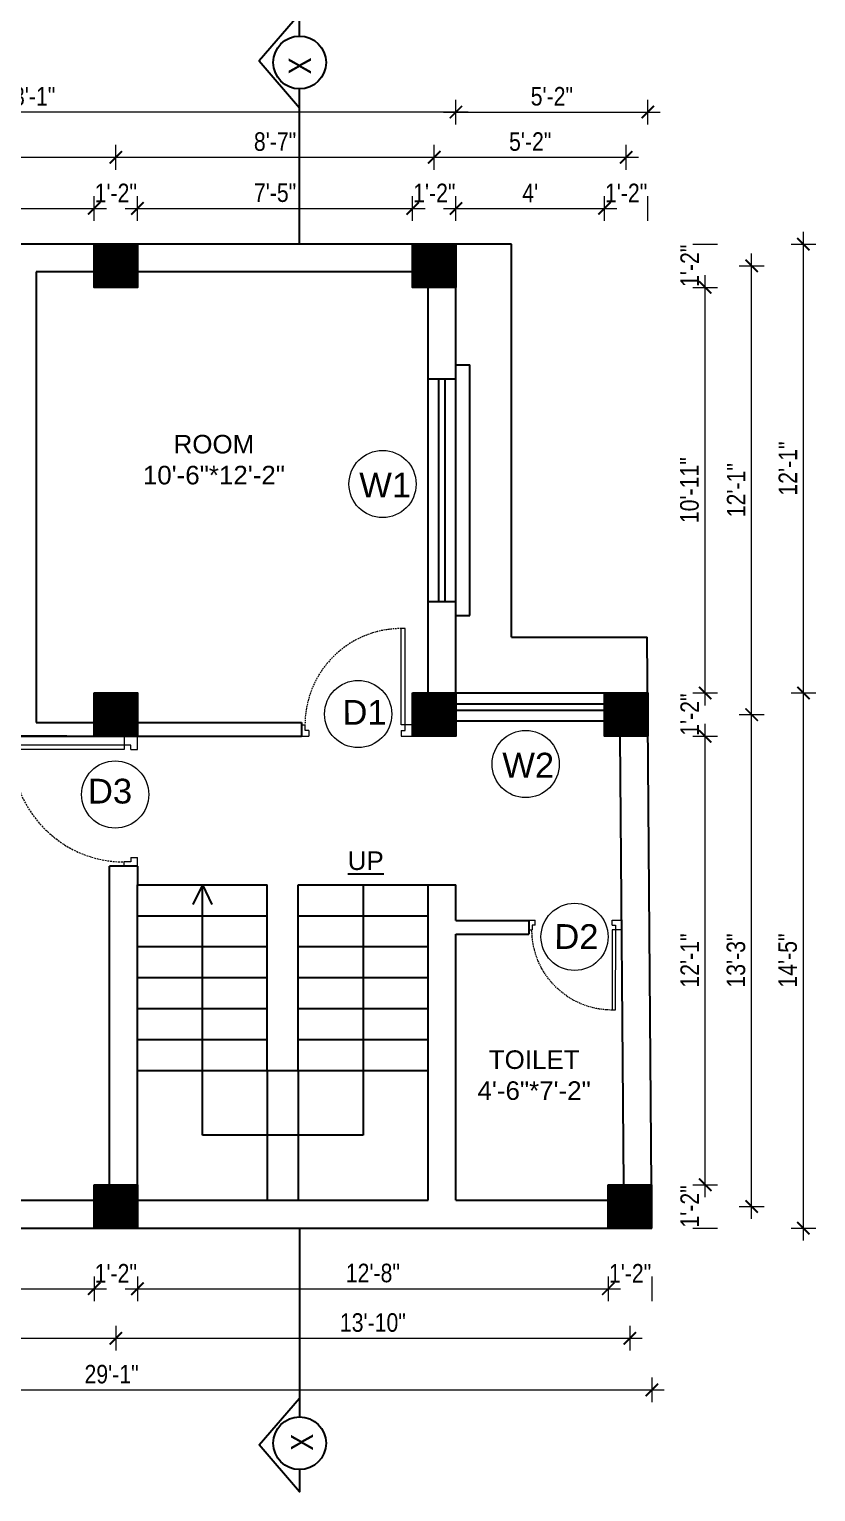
# Model space of a CAD drawing. Header units: inches. Extents: x -4962553 to -4957717, y -3263817 to -3261572.
# Drawn here: x -4960794.4 to -4960540, y -3262284.5 to -3261811.6 of the extents above; entities that cross this region are included whole.
import ezdxf

# ---------------------------------------------------------------- set-up
doc = ezdxf.new("R2010")
doc.units = ezdxf.units.IN
doc.header["$LTSCALE"] = 2
doc.header["$MEASUREMENT"] = 0
doc.header["$PDMODE"] = 34
doc.linetypes.add('HIDDEN', pattern=[0.375, 0.25, -0.125])
doc.layers.get('0').update_dxf_attribs({"linetype": 'CONTINUOUS'})
doc.layers.get('DEFPOINTS').update_dxf_attribs({"color": 141, "linetype": 'CONTINUOUS'})
doc.layers.add('A-Hatch', color=7, linetype='CONTINUOUS')
for name, color, linetype, lineweight in [('Annotate-Lite.w', 177, 'CONTINUOUS', 9), ('DIM 1-100', 4, 'CONTINUOUS', 13), ('Door-Window.w', 4, 'CONTINUOUS', 15), ('TEXT', 181, 'CONTINUOUS', 25)]:
    doc.layers.add(name, color=color, linetype=linetype, lineweight=lineweight)
doc.styles.add('ARAIL', font='ARIALN.TTF')
doc.styles.add('arial.', font='arial.ttf')
doc.styles.add('gaurav', font='arial.ttf')
doc.styles.get("Standard").update_dxf_attribs({"font": 'ARIALN.TTF'})
doc.dimstyles.new('1 by 96', dxfattribs={"dimtxt": 6, "dimasz": 4, "dimexe": 4, "dimexo": 4, "dimgap": 2, "dimtad": 1, "dimdec": 0, "dimzin": 0, "dimdsep": 46, "dimlunit": 4, "dimtxsty": 'Standard', "dimblk": 'ARCHTICK', "dimcen": 0, "dimdle": 4, "dimadec": 0, "dimazin": 0, "dimtfac": 1, "dimtdec": 0, "dimtix": 1, "dimtofl": 0, "dimtmove": 1, "dimatfit": 3, "dimldrblk": 'ARCHTICK', "dimfxl": 4, "dimfxlon": 1, "dimtolj": 1, "dimtzin": 0, "dimlwd": -1, "dimlwe": -1, "dimarcsym": 0})

# ---------------------------------------------------------------- blocks, each defined once
blk = doc.blocks.new('3-0')
at = {"ltscale": 3}
for p, q in [((11063.05, 10097.68), (11065.97, 10099.9)), ((11065.25, 10097.81), (11066.71, 10098.92)), ((11065.97, 10099.9), (11066.71, 10098.92)), ((11063.05, 10097.68), (11064.53, 10095.73)), ((11065.99, 10096.84), (11064.53, 10095.73)), ((11065.99, 10096.84), (11065.25, 10097.81)), ((11085.5, 10074.13), (11110.32, 10092.96)), ((11086.24, 10073.15), (11111.05, 10091.97)), ((11111.05, 10091.97), (11110.32, 10092.96)), ((11086.24, 10073.15), (11085.5, 10074.13)), ((11084.04, 10073.02), (11082.57, 10071.91)), ((11082.57, 10071.91), (11084.79, 10068.98)), ((11084.04, 10073.02), (11084.78, 10072.04)), ((11084.78, 10072.04), (11086.24, 10073.15)), ((11084.79, 10068.98), (11087.72, 10071.2)), ((11087.72, 10071.2), (11086.24, 10073.15))]:
    blk.add_line(p, q, dxfattribs=at)
at = {"layer": 'Door-Window.w', "color": 9, "linetype": 'HIDDEN', "lineweight": 18}
blk.add_arc((11085.5, 10074.13), 31.16, 37.1906, 127.1465, dxfattribs=at)
blk = doc.blocks.new('_ArchTick')
at = {"color": 0, "linetype": 'ByBlock', "const_width": 0.15}
blk.add_lwpolyline([(-0.5, -0.5), (0.5, 0.5)], dxfattribs=at)
blk = doc.blocks.new('*D1373')
at = {"layer": 'DEFPOINTS', "color": 0, "ltscale": 0.5, "transparency": 16777216}
for p in [(-4960773.4, -3261869.55), (-4960919.04, -3261881.09), (-4960773.4, -3261881.09)]:
    blk.add_point(p, dxfattribs=at)
at = {"layer": 'DIM 1-100', "color": 0, "ltscale": 0.5, "transparency": 16777216}
for p, q in [((-4960919.04, -3261873.55), (-4960919.04, -3261865.55)), ((-4960773.4, -3261873.55), (-4960773.4, -3261865.55)), ((-4960923.04, -3261869.55), (-4960769.4, -3261869.55))]:
    blk.add_line(p, q, dxfattribs=at)
at = {"layer": 'DIM 1-100', "color": 0, "ltscale": 0.5, "transparency": 16777216, "xscale": 4, "yscale": 4, "zscale": 4, "rotation": 180}
blk.add_blockref('_ArchTick', (-4960919.04, -3261869.55), dxfattribs=at)
at = {"layer": 'DIM 1-100', "color": 0, "ltscale": 0.5, "transparency": 16777216, "xscale": 4, "yscale": 4, "zscale": 4}
blk.add_blockref('_ArchTick', (-4960773.4, -3261869.55), dxfattribs=at)
at = {"layer": 'DIM 1-100', "color": 0, "ltscale": 0.5, "transparency": 16777216, "insert": (-4960846.22, -3261864.54), "char_height": 6, "attachment_point": 5}
blk.add_mtext('\\A1;12\'-2"', dxfattribs=at)
blk = doc.blocks.new('*D1374')
at = {"layer": 'DEFPOINTS', "color": 0, "ltscale": 0.5, "transparency": 16777216}
for p in [(-4960759.4, -3261869.55), (-4960773.4, -3261881.09), (-4960759.4, -3261881.09)]:
    blk.add_point(p, dxfattribs=at)
at = {"layer": 'DIM 1-100', "color": 0, "ltscale": 0.5, "transparency": 16777216}
for p, q in [((-4960773.4, -3261873.55), (-4960773.4, -3261865.55)), ((-4960759.4, -3261873.55), (-4960759.4, -3261865.55))]:
    blk.add_line(p, q, dxfattribs=at)
at = {"layer": 'DIM 1-100', "color": 0, "ltscale": 0.5, "transparency": 16777216, "insert": (-4960766.4, -3261864.54), "char_height": 6, "attachment_point": 5}
blk.add_mtext('\\A1;1\'-2"', dxfattribs=at)
blk = doc.blocks.new('*D1375')
at = {"layer": 'DEFPOINTS', "color": 0, "ltscale": 0.5, "transparency": 16777216}
for p in [(-4960670.4, -3261869.55), (-4960759.4, -3261881.09), (-4960670.4, -3261881.09)]:
    blk.add_point(p, dxfattribs=at)
at = {"layer": 'DIM 1-100', "color": 0, "ltscale": 0.5, "transparency": 16777216}
for p, q in [((-4960759.4, -3261873.55), (-4960759.4, -3261865.55)), ((-4960670.4, -3261873.55), (-4960670.4, -3261865.55)), ((-4960763.4, -3261869.55), (-4960666.4, -3261869.55))]:
    blk.add_line(p, q, dxfattribs=at)
at = {"layer": 'DIM 1-100', "color": 0, "ltscale": 0.5, "transparency": 16777216, "xscale": 4, "yscale": 4, "zscale": 4, "rotation": 180}
blk.add_blockref('_ArchTick', (-4960759.4, -3261869.55), dxfattribs=at)
at = {"layer": 'DIM 1-100', "color": 0, "ltscale": 0.5, "transparency": 16777216, "xscale": 4, "yscale": 4, "zscale": 4}
blk.add_blockref('_ArchTick', (-4960670.4, -3261869.55), dxfattribs=at)
at = {"layer": 'DIM 1-100', "color": 0, "ltscale": 0.5, "transparency": 16777216, "insert": (-4960714.9, -3261864.5), "char_height": 6, "attachment_point": 5}
blk.add_mtext('\\A1;7\'-5"', dxfattribs=at)
blk = doc.blocks.new('*D1376')
at = {"layer": 'DEFPOINTS', "color": 0, "ltscale": 0.5, "transparency": 16777216}
for p in [(-4960656.4, -3261869.55), (-4960670.4, -3261881.09), (-4960656.4, -3261881.09)]:
    blk.add_point(p, dxfattribs=at)
at = {"layer": 'DIM 1-100', "color": 0, "ltscale": 0.5, "transparency": 16777216}
for p, q in [((-4960670.4, -3261873.55), (-4960670.4, -3261865.55)), ((-4960656.4, -3261873.55), (-4960656.4, -3261865.55))]:
    blk.add_line(p, q, dxfattribs=at)
at = {"layer": 'DIM 1-100', "color": 0, "ltscale": 0.5, "transparency": 16777216, "insert": (-4960663.4, -3261864.54), "char_height": 6, "attachment_point": 5}
blk.add_mtext('\\A1;1\'-2"', dxfattribs=at)
blk = doc.blocks.new('*D1377')
at = {"layer": 'DEFPOINTS', "color": 0, "ltscale": 0.5, "transparency": 16777216}
for p in [(-4960608.37, -3261869.55), (-4960656.4, -3261881.09), (-4960608.37, -3262026.22)]:
    blk.add_point(p, dxfattribs=at)
at = {"layer": 'DIM 1-100', "color": 0, "ltscale": 0.5, "transparency": 16777216}
for p, q in [((-4960656.4, -3261873.55), (-4960656.4, -3261865.55)), ((-4960608.37, -3261873.55), (-4960608.37, -3261865.55)), ((-4960660.4, -3261869.55), (-4960604.37, -3261869.55))]:
    blk.add_line(p, q, dxfattribs=at)
at = {"layer": 'DIM 1-100', "color": 0, "ltscale": 0.5, "transparency": 16777216, "xscale": 4, "yscale": 4, "zscale": 4, "rotation": 180}
blk.add_blockref('_ArchTick', (-4960656.4, -3261869.55), dxfattribs=at)
at = {"layer": 'DIM 1-100', "color": 0, "ltscale": 0.5, "transparency": 16777216, "xscale": 4, "yscale": 4, "zscale": 4}
blk.add_blockref('_ArchTick', (-4960608.37, -3261869.55), dxfattribs=at)
at = {"layer": 'DIM 1-100', "color": 0, "ltscale": 0.5, "transparency": 16777216, "insert": (-4960632.38, -3261864.55), "char_height": 6, "attachment_point": 5}
blk.add_mtext("\\A1;4'", dxfattribs=at)
blk = doc.blocks.new('*D1378')
at = {"layer": 'DEFPOINTS', "color": 0, "ltscale": 0.5, "transparency": 16777216}
for p in [(-4960594.37, -3261869.55), (-4960608.37, -3262026.22), (-4960594.37, -3262026.22)]:
    blk.add_point(p, dxfattribs=at)
at = {"layer": 'DIM 1-100', "color": 0, "ltscale": 0.5, "transparency": 16777216}
for p, q in [((-4960608.37, -3261873.55), (-4960608.37, -3261865.55)), ((-4960594.37, -3261873.55), (-4960594.37, -3261865.55))]:
    blk.add_line(p, q, dxfattribs=at)
at = {"layer": 'DIM 1-100', "color": 0, "ltscale": 0.5, "transparency": 16777216, "insert": (-4960601.37, -3261864.54), "char_height": 6, "attachment_point": 5}
blk.add_mtext('\\A1;1\'-2"', dxfattribs=at)
blk = doc.blocks.new('*D1379')
at = {"layer": 'DEFPOINTS', "color": 0, "ltscale": 0.5, "transparency": 16777216}
for p in [(-4960766.4, -3261853.03), (-4960926.04, -3261888.09), (-4960766.4, -3261888.09)]:
    blk.add_point(p, dxfattribs=at)
at = {"layer": 'DIM 1-100', "color": 0, "ltscale": 0.5, "transparency": 16777216}
for p, q in [((-4960926.04, -3261857.03), (-4960926.04, -3261849.03)), ((-4960766.4, -3261857.03), (-4960766.4, -3261849.03)), ((-4960930.04, -3261853.03), (-4960762.4, -3261853.03))]:
    blk.add_line(p, q, dxfattribs=at)
at = {"layer": 'DIM 1-100', "color": 0, "ltscale": 0.5, "transparency": 16777216, "xscale": 4, "yscale": 4, "zscale": 4, "rotation": 180}
blk.add_blockref('_ArchTick', (-4960926.04, -3261853.03), dxfattribs=at)
at = {"layer": 'DIM 1-100', "color": 0, "ltscale": 0.5, "transparency": 16777216, "xscale": 4, "yscale": 4, "zscale": 4}
blk.add_blockref('_ArchTick', (-4960766.4, -3261853.03), dxfattribs=at)
at = {"layer": 'DIM 1-100', "color": 0, "ltscale": 0.5, "transparency": 16777216, "insert": (-4960846.22, -3261847.97), "char_height": 6, "attachment_point": 5}
blk.add_mtext('\\A1;13\'-4"', dxfattribs=at)
blk = doc.blocks.new('*D1380')
at = {"layer": 'DEFPOINTS', "color": 0, "ltscale": 0.5, "transparency": 16777216}
for p in [(-4960663.4, -3261853.03), (-4960766.4, -3261888.09), (-4960663.4, -3261888.09)]:
    blk.add_point(p, dxfattribs=at)
at = {"layer": 'DIM 1-100', "color": 0, "ltscale": 0.5, "transparency": 16777216}
for p, q in [((-4960766.4, -3261857.03), (-4960766.4, -3261849.03)), ((-4960663.4, -3261857.03), (-4960663.4, -3261849.03)), ((-4960770.4, -3261853.03), (-4960659.4, -3261853.03))]:
    blk.add_line(p, q, dxfattribs=at)
at = {"layer": 'DIM 1-100', "color": 0, "ltscale": 0.5, "transparency": 16777216, "xscale": 4, "yscale": 4, "zscale": 4, "rotation": 180}
blk.add_blockref('_ArchTick', (-4960766.4, -3261853.03), dxfattribs=at)
at = {"layer": 'DIM 1-100', "color": 0, "ltscale": 0.5, "transparency": 16777216, "xscale": 4, "yscale": 4, "zscale": 4}
blk.add_blockref('_ArchTick', (-4960663.4, -3261853.03), dxfattribs=at)
at = {"layer": 'DIM 1-100', "color": 0, "ltscale": 0.5, "transparency": 16777216, "insert": (-4960714.9, -3261847.97), "char_height": 6, "attachment_point": 5}
blk.add_mtext('\\A1;8\'-7"', dxfattribs=at)
blk = doc.blocks.new('*D1381')
at = {"layer": 'DEFPOINTS', "color": 0, "ltscale": 0.5, "transparency": 16777216}
for p in [(-4960601.37, -3261853.03), (-4960663.4, -3261888.09), (-4960601.37, -3262033.22)]:
    blk.add_point(p, dxfattribs=at)
at = {"layer": 'DIM 1-100', "color": 0, "ltscale": 0.5, "transparency": 16777216}
for p, q in [((-4960663.4, -3261857.03), (-4960663.4, -3261849.03)), ((-4960601.37, -3261857.03), (-4960601.37, -3261849.03)), ((-4960667.4, -3261853.03), (-4960597.37, -3261853.03))]:
    blk.add_line(p, q, dxfattribs=at)
at = {"layer": 'DIM 1-100', "color": 0, "ltscale": 0.5, "transparency": 16777216, "xscale": 4, "yscale": 4, "zscale": 4, "rotation": 180}
blk.add_blockref('_ArchTick', (-4960663.4, -3261853.03), dxfattribs=at)
at = {"layer": 'DIM 1-100', "color": 0, "ltscale": 0.5, "transparency": 16777216, "xscale": 4, "yscale": 4, "zscale": 4}
blk.add_blockref('_ArchTick', (-4960601.37, -3261853.03), dxfattribs=at)
at = {"layer": 'DIM 1-100', "color": 0, "ltscale": 0.5, "transparency": 16777216, "insert": (-4960632.38, -3261847.97), "char_height": 6, "attachment_point": 5}
blk.add_mtext('\\A1;5\'-2"', dxfattribs=at)
blk = doc.blocks.new('*D1382')
at = {"layer": 'DEFPOINTS', "color": 0, "ltscale": 0.5, "transparency": 16777216}
for p in [(-4960933.04, -3261838.39), (-4960933.04, -3261881.09), (-4960656.4, -3261881.09)]:
    blk.add_point(p, dxfattribs=at)
at = {"layer": 'DIM 1-100', "color": 0, "ltscale": 0.5, "transparency": 16777216}
for p, q in [((-4960652.4, -3261838.39), (-4960937.04, -3261838.39)), ((-4960933.04, -3261842.39), (-4960933.04, -3261834.39)), ((-4960656.4, -3261842.39), (-4960656.4, -3261834.39))]:
    blk.add_line(p, q, dxfattribs=at)
at = {"layer": 'DIM 1-100', "color": 0, "ltscale": 0.5, "transparency": 16777216, "xscale": 4, "yscale": 4, "zscale": 4, "rotation": 180}
blk.add_blockref('_ArchTick', (-4960933.04, -3261838.39), dxfattribs=at)
at = {"layer": 'DIM 1-100', "color": 0, "ltscale": 0.5, "transparency": 16777216, "xscale": 4, "yscale": 4, "zscale": 4}
blk.add_blockref('_ArchTick', (-4960656.4, -3261838.39), dxfattribs=at)
at = {"layer": 'DIM 1-100', "color": 0, "ltscale": 0.5, "transparency": 16777216, "insert": (-4960794.72, -3261833.33), "char_height": 6, "attachment_point": 5}
blk.add_mtext('\\A1;23\'-1"', dxfattribs=at)
blk = doc.blocks.new('*D1383')
at = {"layer": 'DEFPOINTS', "color": 0, "ltscale": 0.5, "transparency": 16777216}
for p in [(-4960594.37, -3261838.39), (-4960656.4, -3261881.09), (-4960594.37, -3262026.22)]:
    blk.add_point(p, dxfattribs=at)
at = {"layer": 'DIM 1-100', "color": 0, "ltscale": 0.5, "transparency": 16777216}
for p, q in [((-4960660.4, -3261838.39), (-4960590.37, -3261838.39)), ((-4960656.4, -3261842.39), (-4960656.4, -3261834.39)), ((-4960594.37, -3261842.39), (-4960594.37, -3261834.39))]:
    blk.add_line(p, q, dxfattribs=at)
at = {"layer": 'DIM 1-100', "color": 0, "ltscale": 0.5, "transparency": 16777216, "xscale": 4, "yscale": 4, "zscale": 4, "rotation": 180}
blk.add_blockref('_ArchTick', (-4960656.4, -3261838.39), dxfattribs=at)
at = {"layer": 'DIM 1-100', "color": 0, "ltscale": 0.5, "transparency": 16777216, "xscale": 4, "yscale": 4, "zscale": 4}
blk.add_blockref('_ArchTick', (-4960594.37, -3261838.39), dxfattribs=at)
at = {"layer": 'DIM 1-100', "color": 0, "ltscale": 0.5, "transparency": 16777216, "insert": (-4960625.38, -3261833.33), "char_height": 6, "attachment_point": 5}
blk.add_mtext('\\A1;5\'-2"', dxfattribs=at)
blk = doc.blocks.new('*D1393')
at = {"layer": 'DEFPOINTS', "color": 0, "ltscale": 0.5, "transparency": 16777216}
for p in [(-4960928.08, -3262199.22), (-4960773.4, -3262199.22), (-4960773.4, -3262218.84)]:
    blk.add_point(p, dxfattribs=at)
at = {"layer": 'DIM 1-100', "color": 0, "ltscale": 0.5, "transparency": 16777216}
for p, q in [((-4960928.08, -3262214.84), (-4960928.08, -3262222.84)), ((-4960773.4, -3262214.84), (-4960773.4, -3262222.84)), ((-4960932.08, -3262218.84), (-4960769.4, -3262218.84))]:
    blk.add_line(p, q, dxfattribs=at)
at = {"layer": 'DIM 1-100', "color": 0, "ltscale": 0.5, "transparency": 16777216, "xscale": 4, "yscale": 4, "zscale": 4, "rotation": 180}
blk.add_blockref('_ArchTick', (-4960928.08, -3262218.84), dxfattribs=at)
at = {"layer": 'DIM 1-100', "color": 0, "ltscale": 0.5, "transparency": 16777216, "xscale": 4, "yscale": 4, "zscale": 4}
blk.add_blockref('_ArchTick', (-4960773.4, -3262218.84), dxfattribs=at)
at = {"layer": 'DIM 1-100', "color": 0, "ltscale": 0.5, "transparency": 16777216, "insert": (-4960850.74, -3262213.83), "char_height": 6, "attachment_point": 5}
blk.add_mtext('\\A1;12\'-11"', dxfattribs=at)
blk = doc.blocks.new('*D1394')
at = {"layer": 'DEFPOINTS', "color": 0, "ltscale": 0.5, "transparency": 16777216}
for p in [(-4960773.4, -3262199.22), (-4960759.4, -3262199.22), (-4960759.4, -3262218.84)]:
    blk.add_point(p, dxfattribs=at)
at = {"layer": 'DIM 1-100', "color": 0, "ltscale": 0.5, "transparency": 16777216}
for p, q in [((-4960773.4, -3262214.84), (-4960773.4, -3262222.84)), ((-4960759.4, -3262214.84), (-4960759.4, -3262222.84))]:
    blk.add_line(p, q, dxfattribs=at)
at = {"layer": 'DIM 1-100', "color": 0, "ltscale": 0.5, "transparency": 16777216, "insert": (-4960766.4, -3262213.83), "char_height": 6, "attachment_point": 5}
blk.add_mtext('\\A1;1\'-2"', dxfattribs=at)
blk = doc.blocks.new('*D1395')
at = {"layer": 'DEFPOINTS', "color": 0, "ltscale": 0.5, "transparency": 16777216}
for p in [(-4960759.4, -3262199.22), (-4960607.15, -3262199.22), (-4960607.15, -3262218.84)]:
    blk.add_point(p, dxfattribs=at)
at = {"layer": 'DIM 1-100', "color": 0, "ltscale": 0.5, "transparency": 16777216}
for p, q in [((-4960759.4, -3262214.84), (-4960759.4, -3262222.84)), ((-4960607.15, -3262214.84), (-4960607.15, -3262222.84)), ((-4960763.4, -3262218.84), (-4960603.15, -3262218.84))]:
    blk.add_line(p, q, dxfattribs=at)
at = {"layer": 'DIM 1-100', "color": 0, "ltscale": 0.5, "transparency": 16777216, "xscale": 4, "yscale": 4, "zscale": 4, "rotation": 180}
blk.add_blockref('_ArchTick', (-4960759.4, -3262218.84), dxfattribs=at)
at = {"layer": 'DIM 1-100', "color": 0, "ltscale": 0.5, "transparency": 16777216, "xscale": 4, "yscale": 4, "zscale": 4}
blk.add_blockref('_ArchTick', (-4960607.15, -3262218.84), dxfattribs=at)
at = {"layer": 'DIM 1-100', "color": 0, "ltscale": 0.5, "transparency": 16777216, "insert": (-4960683.27, -3262213.78), "char_height": 6, "attachment_point": 5}
blk.add_mtext('\\A1;12\'-8"', dxfattribs=at)
blk = doc.blocks.new('*D1396')
at = {"layer": 'DEFPOINTS', "color": 0, "ltscale": 0.5, "transparency": 16777216}
for p in [(-4960607.15, -3262199.22), (-4960593.04, -3262199.22), (-4960593.04, -3262218.84)]:
    blk.add_point(p, dxfattribs=at)
at = {"layer": 'DIM 1-100', "color": 0, "ltscale": 0.5, "transparency": 16777216}
for p, q in [((-4960607.15, -3262214.84), (-4960607.15, -3262222.84)), ((-4960593.04, -3262214.84), (-4960593.04, -3262222.84))]:
    blk.add_line(p, q, dxfattribs=at)
at = {"layer": 'DIM 1-100', "color": 0, "ltscale": 0.5, "transparency": 16777216, "insert": (-4960600.09, -3262213.83), "char_height": 6, "attachment_point": 5}
blk.add_mtext('\\A1;1\'-2"', dxfattribs=at)
blk = doc.blocks.new('*D1397')
at = {"layer": 'DEFPOINTS', "color": 0, "ltscale": 0.5, "transparency": 16777216}
for p in [(-4960935.08, -3262192.22), (-4960766.4, -3262192.22), (-4960766.4, -3262234.85)]:
    blk.add_point(p, dxfattribs=at)
at = {"layer": 'DIM 1-100', "color": 0, "ltscale": 0.5, "transparency": 16777216}
for p, q in [((-4960935.08, -3262230.85), (-4960935.08, -3262238.85)), ((-4960766.4, -3262230.85), (-4960766.4, -3262238.85)), ((-4960939.08, -3262234.85), (-4960762.4, -3262234.85))]:
    blk.add_line(p, q, dxfattribs=at)
at = {"layer": 'DIM 1-100', "color": 0, "ltscale": 0.5, "transparency": 16777216, "xscale": 4, "yscale": 4, "zscale": 4, "rotation": 180}
blk.add_blockref('_ArchTick', (-4960935.08, -3262234.85), dxfattribs=at)
at = {"layer": 'DIM 1-100', "color": 0, "ltscale": 0.5, "transparency": 16777216, "xscale": 4, "yscale": 4, "zscale": 4}
blk.add_blockref('_ArchTick', (-4960766.4, -3262234.85), dxfattribs=at)
at = {"layer": 'DIM 1-100', "color": 0, "ltscale": 0.5, "transparency": 16777216, "insert": (-4960850.74, -3262229.84), "char_height": 6, "attachment_point": 5}
blk.add_mtext('\\A1;14\'-1"', dxfattribs=at)
blk = doc.blocks.new('*D1398')
at = {"layer": 'DEFPOINTS', "color": 0, "ltscale": 0.5, "transparency": 16777216}
for p in [(-4960766.4, -3262192.22), (-4960600.15, -3262192.22), (-4960600.15, -3262234.85)]:
    blk.add_point(p, dxfattribs=at)
at = {"layer": 'DIM 1-100', "color": 0, "ltscale": 0.5, "transparency": 16777216}
for p, q in [((-4960766.4, -3262230.85), (-4960766.4, -3262238.85)), ((-4960600.15, -3262230.85), (-4960600.15, -3262238.85)), ((-4960770.4, -3262234.85), (-4960596.15, -3262234.85))]:
    blk.add_line(p, q, dxfattribs=at)
at = {"layer": 'DIM 1-100', "color": 0, "ltscale": 0.5, "transparency": 16777216, "xscale": 4, "yscale": 4, "zscale": 4, "rotation": 180}
blk.add_blockref('_ArchTick', (-4960766.4, -3262234.85), dxfattribs=at)
at = {"layer": 'DIM 1-100', "color": 0, "ltscale": 0.5, "transparency": 16777216, "xscale": 4, "yscale": 4, "zscale": 4}
blk.add_blockref('_ArchTick', (-4960600.15, -3262234.85), dxfattribs=at)
at = {"layer": 'DIM 1-100', "color": 0, "ltscale": 0.5, "transparency": 16777216, "insert": (-4960683.27, -3262229.79), "char_height": 6, "attachment_point": 5}
blk.add_mtext('\\A1;13\'-10"', dxfattribs=at)
blk = doc.blocks.new('*D1399')
at = {"layer": 'DEFPOINTS', "color": 0, "ltscale": 0.5, "transparency": 16777216}
for p in [(-4960942.49, -3262199.22), (-4960593.04, -3262199.22), (-4960593.04, -3262251.54)]:
    blk.add_point(p, dxfattribs=at)
at = {"layer": 'DIM 1-100', "color": 0, "ltscale": 0.5, "transparency": 16777216}
for p, q in [((-4960942.49, -3262247.54), (-4960942.49, -3262255.54)), ((-4960593.04, -3262247.54), (-4960593.04, -3262255.54)), ((-4960946.49, -3262251.54), (-4960589.04, -3262251.54))]:
    blk.add_line(p, q, dxfattribs=at)
at = {"layer": 'DIM 1-100', "color": 0, "ltscale": 0.5, "transparency": 16777216, "xscale": 4, "yscale": 4, "zscale": 4, "rotation": 180}
blk.add_blockref('_ArchTick', (-4960942.49, -3262251.54), dxfattribs=at)
at = {"layer": 'DIM 1-100', "color": 0, "ltscale": 0.5, "transparency": 16777216, "xscale": 4, "yscale": 4, "zscale": 4}
blk.add_blockref('_ArchTick', (-4960593.04, -3262251.54), dxfattribs=at)
at = {"layer": 'DIM 1-100', "color": 0, "ltscale": 0.5, "transparency": 16777216, "insert": (-4960767.77, -3262246.48), "char_height": 6, "attachment_point": 5}
blk.add_mtext('\\A1;29\'-1"', dxfattribs=at)
blk = doc.blocks.new('*D1400')
at = {"layer": 'DEFPOINTS', "color": 0, "ltscale": 0.5, "transparency": 16777216}
for p in [(-4960593.15, -3262185.22), (-4960593.04, -3262199.22), (-4960575.8, -3262199.22)]:
    blk.add_point(p, dxfattribs=at)
at = {"layer": 'DIM 1-100', "color": 0, "ltscale": 0.5, "transparency": 16777216}
for p, q in [((-4960579.8, -3262185.22), (-4960571.8, -3262185.22)), ((-4960579.8, -3262199.22), (-4960571.8, -3262199.22))]:
    blk.add_line(p, q, dxfattribs=at)
at = {"layer": 'DIM 1-100', "color": 0, "ltscale": 0.5, "transparency": 16777216, "insert": (-4960580.81, -3262192.22), "char_height": 6, "attachment_point": 5, "rotation": 90}
blk.add_mtext('\\A1;1\'-2"', dxfattribs=at)
blk = doc.blocks.new('*D1401')
at = {"layer": 'DEFPOINTS', "color": 0, "ltscale": 0.5, "transparency": 16777216}
for p in [(-4960594.37, -3262040.22), (-4960575.8, -3262040.22), (-4960593.15, -3262185.22)]:
    blk.add_point(p, dxfattribs=at)
at = {"layer": 'DIM 1-100', "color": 0, "ltscale": 0.5, "transparency": 16777216}
for p, q in [((-4960575.8, -3262189.22), (-4960575.8, -3262036.22)), ((-4960579.8, -3262040.22), (-4960571.8, -3262040.22)), ((-4960579.8, -3262185.22), (-4960571.8, -3262185.22))]:
    blk.add_line(p, q, dxfattribs=at)
at = {"layer": 'DIM 1-100', "color": 0, "ltscale": 0.5, "transparency": 16777216, "xscale": 4, "yscale": 4, "zscale": 4}
for p, rotation in [((-4960575.8, -3262040.22), 90), ((-4960575.8, -3262185.22), 270)]:
    blk.add_blockref('_ArchTick', p, dxfattribs=dict(at, rotation=rotation))
at = {"layer": 'DIM 1-100', "color": 0, "ltscale": 0.5, "transparency": 16777216, "insert": (-4960580.81, -3262112.72), "char_height": 6, "attachment_point": 5, "rotation": 90}
blk.add_mtext('\\A1;12\'-1"', dxfattribs=at)
blk = doc.blocks.new('*D1402')
at = {"layer": 'DEFPOINTS', "color": 0, "ltscale": 0.5, "transparency": 16777216}
for p in [(-4960594.37, -3262026.22), (-4960575.8, -3262026.22), (-4960594.37, -3262040.22)]:
    blk.add_point(p, dxfattribs=at)
at = {"layer": 'DIM 1-100', "color": 0, "ltscale": 0.5, "transparency": 16777216}
for p, q in [((-4960579.8, -3262026.22), (-4960571.8, -3262026.22)), ((-4960579.8, -3262040.22), (-4960571.8, -3262040.22))]:
    blk.add_line(p, q, dxfattribs=at)
at = {"layer": 'DIM 1-100', "color": 0, "ltscale": 0.5, "transparency": 16777216, "insert": (-4960580.81, -3262033.22), "char_height": 6, "attachment_point": 5, "rotation": 90}
blk.add_mtext('\\A1;1\'-2"', dxfattribs=at)
blk = doc.blocks.new('*D1403')
at = {"layer": 'DEFPOINTS', "color": 0, "ltscale": 0.5, "transparency": 16777216}
for p in [(-4960656.4, -3261895.09), (-4960575.8, -3261895.09), (-4960594.37, -3262026.22)]:
    blk.add_point(p, dxfattribs=at)
at = {"layer": 'DIM 1-100', "color": 0, "ltscale": 0.5, "transparency": 16777216}
for p, q in [((-4960579.8, -3261895.09), (-4960571.8, -3261895.09)), ((-4960575.8, -3262030.22), (-4960575.8, -3261891.09)), ((-4960579.8, -3262026.22), (-4960571.8, -3262026.22))]:
    blk.add_line(p, q, dxfattribs=at)
at = {"layer": 'DIM 1-100', "color": 0, "ltscale": 0.5, "transparency": 16777216, "xscale": 4, "yscale": 4, "zscale": 4}
for p, rotation in [((-4960575.8, -3261895.09), 90), ((-4960575.8, -3262026.22), 270)]:
    blk.add_blockref('_ArchTick', p, dxfattribs=dict(at, rotation=rotation))
at = {"layer": 'DIM 1-100', "color": 0, "ltscale": 0.5, "transparency": 16777216, "insert": (-4960580.86, -3261960.65), "char_height": 6, "attachment_point": 5, "rotation": 90}
blk.add_mtext('\\A1;10\'-11"', dxfattribs=at)
blk = doc.blocks.new('*D1404')
at = {"layer": 'DEFPOINTS', "color": 0, "ltscale": 0.5, "transparency": 16777216}
for p in [(-4960656.4, -3261881.09), (-4960575.8, -3261881.09), (-4960656.4, -3261895.09)]:
    blk.add_point(p, dxfattribs=at)
at = {"layer": 'DIM 1-100', "color": 0, "ltscale": 0.5, "transparency": 16777216}
for p, q in [((-4960579.8, -3261881.09), (-4960571.8, -3261881.09)), ((-4960579.8, -3261895.09), (-4960571.8, -3261895.09))]:
    blk.add_line(p, q, dxfattribs=at)
at = {"layer": 'DIM 1-100', "color": 0, "ltscale": 0.5, "transparency": 16777216, "insert": (-4960580.81, -3261888.09), "char_height": 6, "attachment_point": 5, "rotation": 90}
blk.add_mtext('\\A1;1\'-2"', dxfattribs=at)
blk = doc.blocks.new('*D1405')
at = {"layer": 'DEFPOINTS', "color": 0, "ltscale": 0.5, "transparency": 16777216}
for p in [(-4960601.37, -3262033.22), (-4960560.77, -3262033.22), (-4960600.15, -3262192.22)]:
    blk.add_point(p, dxfattribs=at)
at = {"layer": 'DIM 1-100', "color": 0, "ltscale": 0.5, "transparency": 16777216}
for p, q in [((-4960560.77, -3262196.22), (-4960560.77, -3262029.22)), ((-4960564.77, -3262033.22), (-4960556.77, -3262033.22)), ((-4960564.77, -3262192.22), (-4960556.77, -3262192.22))]:
    blk.add_line(p, q, dxfattribs=at)
at = {"layer": 'DIM 1-100', "color": 0, "ltscale": 0.5, "transparency": 16777216, "xscale": 4, "yscale": 4, "zscale": 4}
for p, rotation in [((-4960560.77, -3262033.22), 90), ((-4960560.77, -3262192.22), 270)]:
    blk.add_blockref('_ArchTick', p, dxfattribs=dict(at, rotation=rotation))
at = {"layer": 'DIM 1-100', "color": 0, "ltscale": 0.5, "transparency": 16777216, "insert": (-4960565.83, -3262112.72), "char_height": 6, "attachment_point": 5, "rotation": 90}
blk.add_mtext('\\A1;13\'-3"', dxfattribs=at)
blk = doc.blocks.new('*D1452')
at = {"layer": 'DEFPOINTS', "color": 0, "ltscale": 0.5, "transparency": 16777216}
for p in [(-4960663.4, -3261888.09), (-4960560.77, -3261888.09), (-4960601.37, -3262033.22)]:
    blk.add_point(p, dxfattribs=at)
at = {"layer": 'DIM 1-100', "color": 0, "ltscale": 0.5, "transparency": 16777216}
for p, q in [((-4960560.77, -3262037.22), (-4960560.77, -3261884.09)), ((-4960564.77, -3261888.09), (-4960556.77, -3261888.09)), ((-4960564.77, -3262033.22), (-4960556.77, -3262033.22))]:
    blk.add_line(p, q, dxfattribs=at)
at = {"layer": 'DIM 1-100', "color": 0, "ltscale": 0.5, "transparency": 16777216, "xscale": 4, "yscale": 4, "zscale": 4}
for p, rotation in [((-4960560.77, -3261888.09), 90), ((-4960560.77, -3262033.22), 270)]:
    blk.add_blockref('_ArchTick', p, dxfattribs=dict(at, rotation=rotation))
at = {"layer": 'DIM 1-100', "color": 0, "ltscale": 0.5, "transparency": 16777216, "insert": (-4960565.78, -3261960.65), "char_height": 6, "attachment_point": 5, "rotation": 90}
blk.add_mtext('\\A1;12\'-1"', dxfattribs=at)
blk = doc.blocks.new('*D1453')
at = {"layer": 'DEFPOINTS', "color": 0, "ltscale": 0.5, "transparency": 16777216}
for p in [(-4960594.37, -3262026.22), (-4960544.04, -3262026.22), (-4960593.04, -3262199.22)]:
    blk.add_point(p, dxfattribs=at)
at = {"layer": 'DIM 1-100', "color": 0, "ltscale": 0.5, "transparency": 16777216}
for p, q in [((-4960544.04, -3262203.22), (-4960544.04, -3262022.22)), ((-4960548.04, -3262026.22), (-4960540.04, -3262026.22)), ((-4960548.04, -3262199.22), (-4960540.04, -3262199.22))]:
    blk.add_line(p, q, dxfattribs=at)
at = {"layer": 'DIM 1-100', "color": 0, "ltscale": 0.5, "transparency": 16777216, "xscale": 4, "yscale": 4, "zscale": 4}
for p, rotation in [((-4960544.04, -3262026.22), 90), ((-4960544.04, -3262199.22), 270)]:
    blk.add_blockref('_ArchTick', p, dxfattribs=dict(at, rotation=rotation))
at = {"layer": 'DIM 1-100', "color": 0, "ltscale": 0.5, "transparency": 16777216, "insert": (-4960549.1, -3262112.72), "char_height": 6, "attachment_point": 5, "rotation": 90}
blk.add_mtext('\\A1;14\'-5"', dxfattribs=at)
blk = doc.blocks.new('*D1454')
at = {"layer": 'DEFPOINTS', "color": 0, "ltscale": 0.5, "transparency": 16777216}
for p in [(-4960656.4, -3261881.09), (-4960544.04, -3261881.09), (-4960594.37, -3262026.22)]:
    blk.add_point(p, dxfattribs=at)
at = {"layer": 'DIM 1-100', "color": 0, "ltscale": 0.5, "transparency": 16777216}
for p, q in [((-4960548.04, -3261881.09), (-4960540.04, -3261881.09)), ((-4960544.04, -3262030.22), (-4960544.04, -3261877.09)), ((-4960548.04, -3262026.22), (-4960540.04, -3262026.22))]:
    blk.add_line(p, q, dxfattribs=at)
at = {"layer": 'DIM 1-100', "color": 0, "ltscale": 0.5, "transparency": 16777216, "xscale": 4, "yscale": 4, "zscale": 4}
for p, rotation in [((-4960544.04, -3261881.09), 90), ((-4960544.04, -3262026.22), 270)]:
    blk.add_blockref('_ArchTick', p, dxfattribs=dict(at, rotation=rotation))
at = {"layer": 'DIM 1-100', "color": 0, "ltscale": 0.5, "transparency": 16777216, "insert": (-4960549.05, -3261953.65), "char_height": 6, "attachment_point": 5, "rotation": 90}
blk.add_mtext('\\A1;12\'-1"', dxfattribs=at)

msp = doc.modelspace()

# ---------------------------------------------------------------- hatches: boundary and pattern name
at = {"layer": 'A-Hatch', "ltscale": 0.5}
h = msp.add_hatch(dxfattribs=at)
h.set_pattern_fill('ANSI31', color=256)
h.set_pattern_definition([(45, (14335.48194, 2790.2404), (-0.0883883476483, 0.0883883476483), [])])
h.paths.add_polyline_path([(-4960759.4, -3261881.09), (-4960773.4, -3261881.09), (-4960773.4, -3261895.09), (-4960759.4, -3261895.09)])
h = msp.add_hatch(dxfattribs=at)
h.set_pattern_fill('ANSI31', color=256)
h.set_pattern_definition([(45, (14438.48194, 2790.2404), (-0.0883883476483, 0.0883883476483), [])])
h.paths.add_polyline_path([(-4960656.4, -3261881.09), (-4960670.4, -3261881.09), (-4960670.4, -3261895.09), (-4960656.4, -3261895.09)])
h = msp.add_hatch(dxfattribs=at)
h.set_pattern_fill('ANSI31', color=256)
h.set_pattern_definition([(45, (14335.48194, 2645.11344), (-0.0883883476483, 0.0883883476483), [])])
h.paths.add_polyline_path([(-4960759.4, -3262026.22), (-4960773.4, -3262026.22), (-4960773.4, -3262040.22), (-4960759.4, -3262040.22)])
h = msp.add_hatch(dxfattribs=at)
h.set_pattern_fill('ANSI31', color=256)
h.set_pattern_definition([(45, (14438.48194, 2645.11344), (-0.0883883476483, 0.0883883476483), [])])
h.paths.add_polyline_path([(-4960656.4, -3262026.22), (-4960670.4, -3262026.22), (-4960670.4, -3262040.22), (-4960656.4, -3262040.22)])
h = msp.add_hatch(dxfattribs=at)
h.set_pattern_fill('ANSI31', color=256)
h.set_pattern_definition([(45, (14500.50779, 2645.11344), (-0.0883883476483, 0.0883883476483), [])])
h.paths.add_polyline_path([(-4960594.37, -3262026.22), (-4960608.37, -3262026.22), (-4960608.37, -3262040.22), (-4960594.37, -3262040.22)])
h = msp.add_hatch(dxfattribs=at)
h.set_pattern_fill('ANSI31', color=256)
h.set_pattern_definition([(45, (14335.48194, 2486.11344), (-0.0883883476483, 0.0883883476483), [])])
h.paths.add_polyline_path([(-4960759.4, -3262185.22), (-4960773.4, -3262185.22), (-4960773.4, -3262199.22), (-4960759.4, -3262199.22)])
h = msp.add_hatch(dxfattribs=at)
h.set_pattern_fill('ANSI31', color=256)
h.set_pattern_definition([(45, (14501.73171, 2486.11344), (-0.0883883476483, 0.0883883476483), [])])
h.paths.add_polyline_path([(-4960593.15, -3262185.22), (-4960607.15, -3262185.22), (-4960607.15, -3262199.22), (-4960593.15, -3262199.22)])

# ---------------------------------------------------------------- linework, layer by layer
at = {"ltscale": 0.5}
for p, q in [((-4960638.4, -3261881.09), (-4960933.04, -3261881.09)), ((-4960656.4, -3262035.72), (-4960656.4, -3261881.09)), ((-4960638.4, -3262008.22), (-4960638.4, -3261881.09)), ((-4960773.4, -3261890.09), (-4960792.14, -3261890.09)), ((-4960792.14, -3261890.09), (-4960792.14, -3262035.72)), ((-4960670.4, -3261890.09), (-4960759.4, -3261890.09)), ((-4960665.4, -3262026.22), (-4960665.4, -3261895.09)), ((-4960656.4, -3261920.15), (-4960651.9, -3261920.15)), ((-4960651.9, -3262001.15), (-4960651.9, -3261920.15)), ((-4960665.4, -3261924.65), (-4960656.4, -3261924.65)), ((-4960661.9, -3261996.65), (-4960661.9, -3261924.65)), ((-4960659.9, -3261996.65), (-4960659.9, -3261924.65)), ((-4960665.4, -3261996.65), (-4960656.4, -3261996.65)), ((-4960656.4, -3262001.15), (-4960651.9, -3262001.15)), ((-4960638.4, -3262008.22), (-4960594.51, -3262008.22)), ((-4960593.04, -3262199.22), (-4960594.51, -3262008.22)), ((-4960656.4, -3262026.22), (-4960608.26, -3262026.22)), ((-4960656.4, -3262029.72), (-4960608.37, -3262029.72)), ((-4960656.4, -3262031.72), (-4960608.37, -3262031.72)), ((-4960792.14, -3262035.72), (-4960773.4, -3262035.72)), ((-4960759.4, -3262035.72), (-4960706.4, -3262035.72)), ((-4960706.4, -3262035.72), (-4960706.4, -3262040.22)), ((-4960656.4, -3262035.22), (-4960608.37, -3262035.22)), ((-4960782.23, -3262040.22), (-4960887.35, -3262040.22)), ((-4960801.14, -3262040.22), (-4960706.4, -3262040.22)), ((-4960602.15, -3262185.22), (-4960603.26, -3262040.22)), ((-4960768.4, -3262185.22), (-4960768.4, -3262082.22)), ((-4960759.4, -3262082.22), (-4960768.4, -3262082.22)), ((-4960759.4, -3262082.22), (-4960759.4, -3262088.22)), ((-4960759.4, -3262185.22), (-4960759.4, -3262088.22)), ((-4960759.4, -3262088.22), (-4960717.4, -3262088.22)), ((-4960738.4, -3262088.22), (-4960741.48, -3262094.57)), ((-4960738.4, -3262169.22), (-4960738.4, -3262088.22)), ((-4960738.4, -3262088.22), (-4960735.31, -3262094.57)), ((-4960717.4, -3262148.22), (-4960717.4, -3262088.22)), ((-4960707.4, -3262088.22), (-4960665.4, -3262088.22)), ((-4960707.4, -3262148.22), (-4960707.4, -3262088.22)), ((-4960686.4, -3262088.22), (-4960686.4, -3262169.22)), ((-4960665.4, -3262190.22), (-4960665.4, -3262088.22)), ((-4960665.4, -3262088.22), (-4960656.4, -3262088.22)), ((-4960656.4, -3262099.72), (-4960656.4, -3262088.22)), ((-4960759.4, -3262098.22), (-4960717.4, -3262098.22)), ((-4960707.4, -3262098.22), (-4960665.4, -3262098.22)), ((-4960656.4, -3262099.72), (-4960632.8, -3262099.72)), ((-4960632.8, -3262099.72), (-4960632.8, -3262104.22)), ((-4960759.4, -3262108.22), (-4960717.4, -3262108.22)), ((-4960707.4, -3262108.22), (-4960665.4, -3262108.22)), ((-4960656.4, -3262190.22), (-4960656.4, -3262104.22)), ((-4960656.4, -3262104.22), (-4960632.8, -3262104.22)), ((-4960759.4, -3262118.22), (-4960717.4, -3262118.22)), ((-4960707.4, -3262118.22), (-4960665.4, -3262118.22)), ((-4960759.4, -3262128.22), (-4960717.4, -3262128.22)), ((-4960707.4, -3262128.22), (-4960665.4, -3262128.22)), ((-4960759.4, -3262138.22), (-4960717.4, -3262138.22)), ((-4960707.4, -3262138.22), (-4960665.4, -3262138.22)), ((-4960759.4, -3262148.22), (-4960717.4, -3262148.22)), ((-4960717.4, -3262148.22), (-4960707.4, -3262148.22)), ((-4960717.4, -3262148.22), (-4960717.4, -3262190.22)), ((-4960707.4, -3262148.22), (-4960665.4, -3262148.22)), ((-4960707.4, -3262148.22), (-4960707.4, -3262190.22)), ((-4960686.4, -3262169.22), (-4960738.4, -3262169.22)), ((-4960928.08, -3262190.22), (-4960773.4, -3262190.22)), ((-4960759.4, -3262190.22), (-4960665.4, -3262190.22)), ((-4960656.4, -3262190.22), (-4960607.15, -3262190.22)), ((-4960942.49, -3262199.22), (-4960593.04, -3262199.22))]:
    msp.add_line(p, q, dxfattribs=at)
for points in [[(-4960773.4, -3261881.09), (-4960759.4, -3261881.09), (-4960759.4, -3261895.09), (-4960773.4, -3261895.09)], [(-4960670.4, -3261881.09), (-4960656.4, -3261881.09), (-4960656.4, -3261895.09), (-4960670.4, -3261895.09)], [(-4960773.4, -3262026.22), (-4960759.4, -3262026.22), (-4960759.4, -3262040.22), (-4960773.4, -3262040.22)], [(-4960670.4, -3262026.22), (-4960656.4, -3262026.22), (-4960656.4, -3262040.22), (-4960670.4, -3262040.22)], [(-4960608.37, -3262026.22), (-4960594.37, -3262026.22), (-4960594.37, -3262040.22), (-4960608.37, -3262040.22)], [(-4960773.4, -3262185.22), (-4960759.4, -3262185.22), (-4960759.4, -3262199.22), (-4960773.4, -3262199.22)], [(-4960607.15, -3262185.22), (-4960593.15, -3262185.22), (-4960593.15, -3262199.22), (-4960607.15, -3262199.22)]]:
    msp.add_lwpolyline(points, close=True, dxfattribs=at)
msp.add_lwpolyline([(-4960792.14, -3262031.22), (-4960792.14, -3262031.22), (-4960792.14, -3262035.72)], dxfattribs=at)
at = {"layer": 'Annotate-Lite.w', "ltscale": 0.005}
for centre in [(-4960680.13, -3261958.65), (-4960688.02, -3262033.03), (-4960633.85, -3262049.2), (-4960766.59, -3262059.04), (-4960618.04, -3262105.07)]:
    msp.add_circle(centre, 10.86, dxfattribs=at)
at = {"layer": 'TEXT'}
for points in [[(-4960706.95, -3261813.84), (-4960706.95, -3261806.7), (-4960720.04, -3261821.84), (-4960706.95, -3261836.98)], [(-4960706.95, -3261881.09), (-4960706.95, -3261830.9)], [(-4960706.95, -3262199.22), (-4960706.95, -3262260.26)], [(-4960706.95, -3262277.33), (-4960706.95, -3262284.47), (-4960720.04, -3262269.33), (-4960706.95, -3262254.18)]]:
    msp.add_lwpolyline(points, dxfattribs=at)
for centre in [(-4960706.95, -3261822.37), (-4960706.95, -3262268.79)]:
    msp.add_circle(centre, 8.53, dxfattribs=at)

# ---------------------------------------------------------------- block references
at = {"layer": 'Door-Window.w', "linetype": 'ByBlock'}
for p, xscale, yscale, zscale, rotation in [((-4959339.9, -3276953.06), 0.9997907823099139, 0.9997907820742985, 0.9997907822730241, 52.84757570409013), ((-4943361.07, -3260487.97), 1.166422579283982, 1.166422579009098, 1.166422579240944, 142.8475757026006), ((-4959494.06, -3249672.34), -0.8331589850253456, 0.8331589851164872, 0.8331589849470642, 127.1524242869493)]:
    msp.add_blockref('3-0', p, dxfattribs=dict(at, xscale=xscale, yscale=yscale, zscale=zscale, rotation=rotation))

# ---------------------------------------------------------------- texts
at = {"layer": 'Annotate-Lite.w', "ltscale": 0.005, "char_height": 8, "style": 'gaurav'}
for s, insert, attachment_point in [('W1', (-4960687.67, -3261955), 1), ('W2', (-4960641.4, -3262045.55), 1), ('D3', (-4960761.12, -3262053.95), 3)]:
    msp.add_mtext_dynamic_manual_height_columns(s, width=8, gutter_width=100, heights=[0], dxfattribs=dict(at, insert=insert, attachment_point=attachment_point))
for s, insert, attachment_point, rotation in [('D1', (-4960693.11, -3262028.48), 1, 0.0382), ('D2', (-4960624.59, -3262108.95), 7, 359.8855)]:
    msp.add_mtext_dynamic_manual_height_columns(s, width=8, gutter_width=100, heights=[0], dxfattribs=dict(at, insert=insert, attachment_point=attachment_point, rotation=rotation))
at = {"layer": 'TEXT', "char_height": 7.2, "rotation": 90, "style": 'ARAIL'}
for insert, attachment_point in [((-4960710.45, -3261826.21), 1), ((-4960709.79, -3262265.71), 3)]:
    msp.add_mtext_dynamic_manual_height_columns('X', width=125.4648, gutter_width=90, heights=[0], dxfattribs=dict(at, insert=insert, attachment_point=attachment_point))
at = {"layer": 'TEXT', "lineweight": -2, "char_height": 6, "attachment_point": 5, "style": 'arial.'}
for s, insert in [('ROOM\\P10\'-6"*12\'-2"', (-4960734.67, -3261950.81)), ('TOILET\\P4\'-6"*7\'-2"', (-4960631.11, -3262149.81))]:
    msp.add_mtext_dynamic_manual_height_columns(s, width=45.7314, gutter_width=30, heights=[0], dxfattribs=dict(at, insert=insert))
at = {"layer": 'TEXT', "lineweight": -2, "insert": (-4960685.58, -3262080.48), "char_height": 6, "width": 26.6739, "attachment_point": 5, "style": 'arial.'}
msp.add_mtext('{\\LUP}', dxfattribs=at)

# ---------------------------------------------------------------- dimensions: what is measured, and where the dimension line sits
at = {"layer": 'DIM 1-100', "ltscale": 0.5}
for base, p1, p2, picture, middle in [((-4960933.04, -3261838.39), (-4960656.4, -3261881.09), (-4960933.04, -3261881.09), '*D1382', (-4960794.72, -3261833.33)), ((-4960594.37, -3261838.39), (-4960656.4, -3261881.09), (-4960594.37, -3262026.22), '*D1383', (-4960625.38, -3261833.33)), ((-4960766.4, -3261853.03), (-4960926.04, -3261888.09), (-4960766.4, -3261888.09), '*D1379', (-4960846.22, -3261847.97)), ((-4960663.4, -3261853.03), (-4960766.4, -3261888.09), (-4960663.4, -3261888.09), '*D1380', (-4960714.9, -3261847.97)), ((-4960601.37, -3261853.03), (-4960663.4, -3261888.09), (-4960601.37, -3262033.22), '*D1381', (-4960632.38, -3261847.97)), ((-4960773.4, -3261869.55), (-4960919.04, -3261881.09), (-4960773.4, -3261881.09), '*D1373', (-4960846.22, -3261864.54)), ((-4960759.4, -3261869.55), (-4960773.4, -3261881.09), (-4960759.4, -3261881.09), '*D1374', (-4960766.4, -3261864.54)), ((-4960670.4, -3261869.55), (-4960759.4, -3261881.09), (-4960670.4, -3261881.09), '*D1375', (-4960714.9, -3261864.5)), ((-4960656.4, -3261869.55), (-4960670.4, -3261881.09), (-4960656.4, -3261881.09), '*D1376', (-4960663.4, -3261864.54)), ((-4960608.37, -3261869.55), (-4960656.4, -3261881.09), (-4960608.37, -3262026.22), '*D1377', (-4960632.38, -3261864.55)), ((-4960594.37, -3261869.55), (-4960608.37, -3262026.22), (-4960594.37, -3262026.22), '*D1378', (-4960601.37, -3261864.54)), ((-4960766.4, -3262234.85), (-4960935.08, -3262192.22), (-4960766.4, -3262192.22), '*D1397', (-4960850.74, -3262229.84)), ((-4960600.15, -3262234.85), (-4960766.4, -3262192.22), (-4960600.15, -3262192.22), '*D1398', (-4960683.27, -3262229.79)), ((-4960593.04, -3262251.54), (-4960942.49, -3262199.22), (-4960593.04, -3262199.22), '*D1399', (-4960767.77, -3262246.48)), ((-4960773.4, -3262218.84), (-4960928.08, -3262199.22), (-4960773.4, -3262199.22), '*D1393', (-4960850.74, -3262213.83)), ((-4960759.4, -3262218.84), (-4960773.4, -3262199.22), (-4960759.4, -3262199.22), '*D1394', (-4960766.4, -3262213.83)), ((-4960607.15, -3262218.84), (-4960759.4, -3262199.22), (-4960607.15, -3262199.22), '*D1395', (-4960683.27, -3262213.78)), ((-4960593.04, -3262218.84), (-4960607.15, -3262199.22), (-4960593.04, -3262199.22), '*D1396', (-4960600.09, -3262213.83))]:
    dim = msp.add_linear_dim(base=base, p1=p1, p2=p2, dimstyle='1 by 96', dxfattribs=at)
    dim.commit()
    dim.dimension.update_dxf_attribs({"geometry": picture, "text_midpoint": middle})
for base, p1, p2, picture, middle in [((-4960544.04, -3261881.09), (-4960594.37, -3262026.22), (-4960656.4, -3261881.09), '*D1454', (-4960549.05, -3261953.65)), ((-4960575.8, -3261881.09), (-4960656.4, -3261895.09), (-4960656.4, -3261881.09), '*D1404', (-4960580.81, -3261888.09)), ((-4960560.77, -3261888.09), (-4960601.37, -3262033.22), (-4960663.4, -3261888.09), '*D1452', (-4960565.78, -3261960.65)), ((-4960575.8, -3261895.09), (-4960594.37, -3262026.22), (-4960656.4, -3261895.09), '*D1403', (-4960580.86, -3261960.65)), ((-4960544.04, -3262026.22), (-4960593.04, -3262199.22), (-4960594.37, -3262026.22), '*D1453', (-4960549.1, -3262112.72)), ((-4960575.8, -3262026.22), (-4960594.37, -3262040.22), (-4960594.37, -3262026.22), '*D1402', (-4960580.81, -3262033.22)), ((-4960560.77, -3262033.22), (-4960600.15, -3262192.22), (-4960601.37, -3262033.22), '*D1405', (-4960565.83, -3262112.72)), ((-4960575.8, -3262040.22), (-4960593.15, -3262185.22), (-4960594.37, -3262040.22), '*D1401', (-4960580.81, -3262112.72)), ((-4960575.8, -3262199.22), (-4960593.15, -3262185.22), (-4960593.04, -3262199.22), '*D1400', (-4960580.81, -3262192.22))]:
    dim = msp.add_linear_dim(base=base, p1=p1, p2=p2, angle=90, dimstyle='1 by 96', dxfattribs=at)
    dim.commit()
    dim.dimension.update_dxf_attribs({"geometry": picture, "text_midpoint": middle})

doc.saveas('drawing.dxf')
